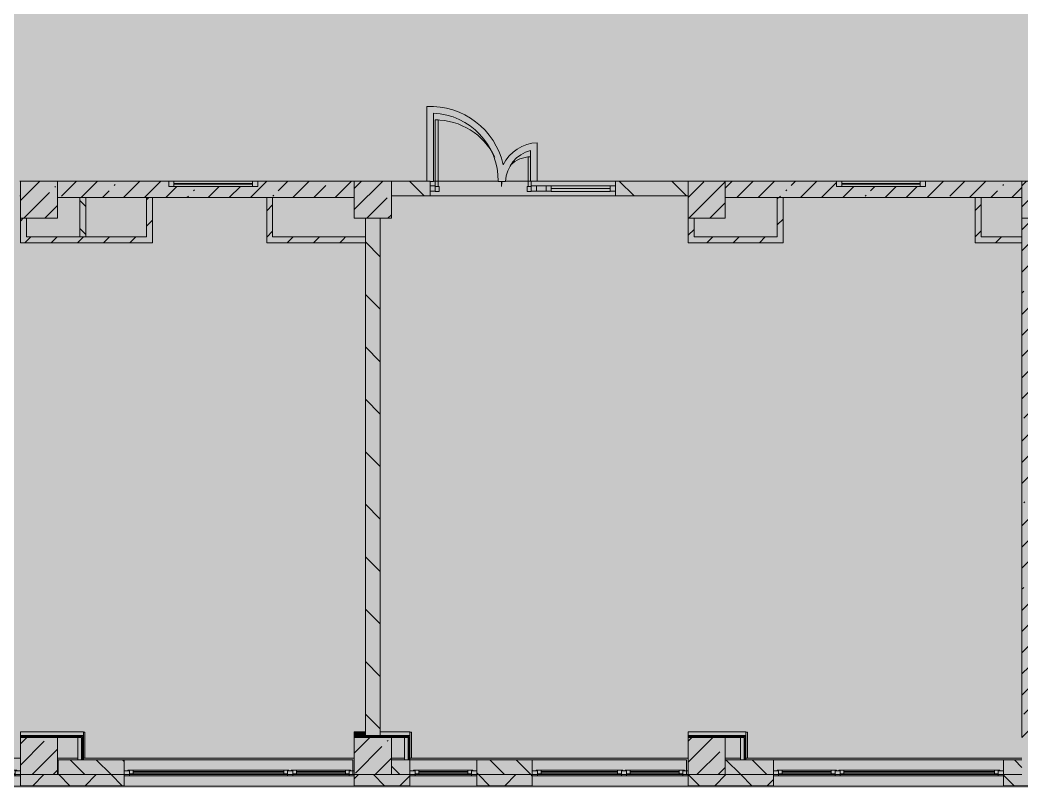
# Model space of a CAD drawing. Header units: millimetres. Extents: x 35146 to 234858, y -8553 to 29000.
# Drawn here: x 157579 to 171084, y -280 to 10072 of the extents above; entities that cross this region are included whole.
import ezdxf

# ---------------------------------------------------------------- set-up
doc = ezdxf.new("R2010")
doc.units = ezdxf.units.MM
doc.layers.add('A-DETL-GENF-3', color=7, linetype='Continuous', lineweight=9, true_color=0xc0c0c0, transparency=0.4)
for name, color, linetype, lineweight, true_color in [('A-DETL-GENF-6', 7, 'Continuous', 5, 0xb7b7b7), ('A-DOOR-2', 7, 'Continuous', 5, 0xe2e2e2), ('A-DOOR-3', 7, 'Continuous', 5, 0xb7b7b7), ('A-FLOR-2', 7, 'Continuous', 5, 0xb7b7b7), ('A-GLAZ-3', 7, 'Continuous', 5, 0x737373), ('A-GLAZ-CURT-2', 7, 'Continuous', 5, 0x737373), ('A-GLAZ-CWMG-4', 7, 'Continuous', 5, 0x737373), ('A-WALL-5', 7, 'Continuous', 9, 0x737373), ('A-WALL-6', 7, 'Continuous', 5, 0x737373), ('I-WALL-1', 7, 'Continuous', 5, 0xe7e7e7), ('I-WALL-2', 7, 'Continuous', 9, 0xe7e7e7), ('I-WALL-4', 7, 'Continuous', 5, 0x737373), ('I-WALL-5', 7, 'Continuous', 5, 0x787878), ('S-COLS-2', 7, 'Continuous', 5, 0x737373)]:
    doc.layers.add(name, color=color, linetype=linetype, lineweight=lineweight, true_color=true_color)
for name, color, linetype, lineweight in [('A-WALL-4', 7, 'Continuous', 5), ('I-WALL-3', 7, 'Continuous', 5), ('S-COLS-1', 7, 'Continuous', 5)]:
    doc.layers.add(name, color=color, linetype=linetype, lineweight=lineweight)
pattern_1 = [(45, (105674.2, 0), (-176.7767, 176.7767), [])]
pattern_2 = [(45, (105674.2, 0), (-285.1231, 285.1231), []), (45, (105959.3, 0), (-285.1231, 285.1231), [504.031, -100.806, 16.764, -84.042])]
pattern_3 = [(135, (105674.2, 0), (-353.5534, -353.5534), [])]
pattern_4 = [(135, (105674.2, 0), (-176.7767, -176.7767), [])]
pattern_5 = [(45, (105674.2, 0), (-530.33, 530.33), []), (135, (105674.2, 0), (-530.33, -530.33), [])]

# ---------------------------------------------------------------- blocks, each defined once
blk = doc.blocks.new('BSC_Колонна _Прямоугольная - 500х500-V39-2_5_2_птичка')
at = {"layer": 'S-COLS-1'}
h = blk.add_hatch(dxfattribs=at)
h.set_pattern_fill('FP_73', color=256, style=0, pattern_type=2)
h.set_pattern_definition([(45, (-52160, -7650), (-285.123, 285.123), []), (45, (-51874.88, -7650), (-285.123, 285.123), [504.031, -100.806, 16.764, -84.042])])
h.paths.add_polyline_path([(-250, -250), (250, -250), (250, 250), (-250, 250)])
at = {"layer": 'S-COLS-2'}
for p, q in [((250, 250), (-250, 250)), ((-250, 250), (-250, -250)), ((250, -250), (250, 250)), ((-250, -250), (250, -250))]:
    blk.add_line(p, q, dxfattribs=at)
blk = doc.blocks.new('BSC_Колонна _Прямоугольная - 500х500-V40-2_5_2_птичка')
at = {"layer": 'S-COLS-1'}
h = blk.add_hatch(dxfattribs=at)
h.set_pattern_fill('FP_74', color=256, style=0, pattern_type=2)
h.set_pattern_definition([(45, (-61160, -7650), (-285.1231, 285.1231), []), (45, (-60874.88, -7650), (-285.123, 285.123), [504.031, -100.806, 16.764, -84.042])])
h.paths.add_polyline_path([(-250, -250), (250, -250), (250, 250), (-250, 250)])
at = {"layer": 'S-COLS-2'}
for p, q in [((250, 250), (-250, 250)), ((-250, 250), (-250, -250)), ((250, -250), (250, 250)), ((-250, -250), (250, -250))]:
    blk.add_line(p, q, dxfattribs=at)
blk = doc.blocks.new('BSC_Колонна _Прямоугольная - 500х500-V46-2_5_2_птичка')
at = {"layer": 'S-COLS-1'}
h = blk.add_hatch(dxfattribs=at)
h.set_pattern_fill('FP_80', color=256, style=0, pattern_type=2)
h.set_pattern_definition([(45, (-52160, -150), (-285.123, 285.123), []), (45, (-51874.88, -150), (-285.123, 285.123), [504.031, -100.806, 16.764, -84.042])])
h.paths.add_polyline_path([(-250, -250), (250, -250), (250, 250), (-250, 250)])
at = {"layer": 'S-COLS-2'}
for p, q in [((250, 250), (-250, 250)), ((-250, 250), (-250, -250)), ((250, -250), (250, 250)), ((-250, -250), (250, -250))]:
    blk.add_line(p, q, dxfattribs=at)
blk = doc.blocks.new('BSC_Колонна _Прямоугольная - 500х500-V47-2_5_2_птичка')
at = {"layer": 'S-COLS-1'}
h = blk.add_hatch(dxfattribs=at)
h.set_pattern_fill('FP_81', color=256, style=0, pattern_type=2)
h.set_pattern_definition([(45, (-61160, -150), (-285.123, 285.123), []), (45, (-60874.88, -150), (-285.123, 285.123), [504.031, -100.806, 16.764, -84.042])])
h.paths.add_polyline_path([(-159, -250), (250, -250), (250, 250), (-250, 250), (-250, -250)])
at = {"layer": 'S-COLS-2'}
for p, q in [((250, 250), (-250, 250)), ((-250, 250), (-250, -250)), ((250, -250), (250, 250)), ((-250, -250), (250, -250))]:
    blk.add_line(p, q, dxfattribs=at)
blk = doc.blocks.new('BSC_Колонна _Прямоугольная - 500х500-V51-2_5_2_птичка')
at = {"layer": 'S-COLS-1'}
h = blk.add_hatch(dxfattribs=at)
h.set_pattern_fill('FP_85', color=256, style=0, pattern_type=2)
h.set_pattern_definition([(45, (-65660, -7650), (-285.1231, 285.1231), []), (45, (-65374.88, -7650), (-285.1231, 285.1231), [504.031, -100.806, 16.764, -84.042])])
h.paths.add_polyline_path([(-22, -250), (250, -250), (250, 250), (-250, 250), (-250, -250)])
at = {"layer": 'S-COLS-2'}
for p, q in [((250, 250), (-250, 250)), ((-250, 250), (-250, -250)), ((250, -250), (250, 250)), ((-250, -250), (250, -250))]:
    blk.add_line(p, q, dxfattribs=at)
blk = doc.blocks.new('BSC_Колонна _Прямоугольная - 500х500-V69-2_5_2_птичка')
at = {"layer": 'S-COLS-1'}
h = blk.add_hatch(dxfattribs=at)
h.set_pattern_fill('FP_114', color=256, style=0, pattern_type=2)
h.set_pattern_definition([(45, (-56660, -150), (-285.123, 285.123), []), (45, (-56374.88, -150), (-285.123, 285.123), [504.031, -100.806, 16.764, -84.042])])
h.paths.add_polyline_path([(-250, -250), (250, -250), (250, 250), (-250, 250), (-250, 80)])
at = {"layer": 'S-COLS-2'}
for p, q in [((250, 250), (-250, 250)), ((-250, 250), (-250, -250)), ((250, -250), (250, 250)), ((-250, -250), (250, -250))]:
    blk.add_line(p, q, dxfattribs=at)
blk = doc.blocks.new('BSC_Колонна _Прямоугольная - 500х500-V70-2_5_2_птичка')
at = {"layer": 'S-COLS-1'}
h = blk.add_hatch(dxfattribs=at)
h.set_pattern_fill('FP_115', color=256, style=0, pattern_type=2)
h.set_pattern_definition([(45, (-56660, -7650), (-285.123, 285.123), []), (45, (-56374.88, -7650), (-285.123, 285.123), [504.031, -100.806, 16.764, -84.042])])
h.paths.add_polyline_path([(-250, -250), (250, -250), (250, 250), (-250, 250), (-250, 100)])
at = {"layer": 'S-COLS-2'}
for p, q in [((250, 250), (-250, 250)), ((-250, 250), (-250, -250)), ((250, -250), (250, 250)), ((-250, -250), (250, -250))]:
    blk.add_line(p, q, dxfattribs=at)
blk = doc.blocks.new('120_Окно_СКБ_2Ст - 120_Окно_СКБ_2Ст 3100х2500 _мал_створка слева_-22446080-2_5_2_птичка')
at = {"layer": 'A-GLAZ-3'}
for p, q in [((-1550, -127), (-1550, -57)), ((-1550, -57), (-1480, -57)), ((1550, -57), (-1550, -57)), ((-1480, -127), (-1550, -127)), ((-1550, -127), (-1500, -127)), ((-1480, -127), (-1500, -127)), ((-1500, -127), (-1500, -137)), ((-1480, -57), (-1480, -127)), ((650, -87), (-1480, -87)), ((-1480, -87), (-1480, -127)), ((-1430, -137), (-1430, -87)), ((-1430, -107), (600, -107)), ((600, -117), (-1430, -117)), ((600, -137), (600, -87)), ((650, -127), (650, -57)), ((650, -57), (720, -57)), ((650, -127), (650, -87)), ((720, -127), (650, -127)), ((670, -127), (650, -127)), ((670, -127), (700, -127)), ((670, -137), (670, -127)), ((720, -127), (700, -127)), ((700, -127), (700, -137)), ((720, -57), (720, -127)), ((1480, -87), (720, -87)), ((720, -87), (720, -127)), ((770, -137), (770, -87)), ((770, -107), (1430, -107)), ((1430, -117), (770, -117)), ((1430, -137), (1430, -87)), ((1480, -127), (1480, -57)), ((1480, -57), (1550, -57)), ((1480, -127), (1480, -87)), ((1550, -127), (1480, -127)), ((1500, -127), (1480, -127)), ((1500, -127), (1550, -127)), ((1500, -137), (1500, -127)), ((1550, -57), (1550, -127)), ((-1500, -137), (670, -137)), ((670, -137), (-1500, -137)), ((700, -137), (1500, -137)), ((1500, -137), (700, -137))]:
    blk.add_line(p, q, dxfattribs=at)
blk = doc.blocks.new('120_Окно_СКБ_1Ст - 120_Окно_СКБ_1Ст 900х2500_h_-20664874-2_5_2_птичка')
at = {"layer": 'A-GLAZ-3'}
for p, q in [((-450, -127), (-450, -57)), ((-450, -57), (-380, -57)), ((450, -57), (-450, -57)), ((-380, -127), (-450, -127)), ((-450, -127), (-400, -127)), ((-380, -127), (-400, -127)), ((-400, -127), (-400, -137)), ((-380, -57), (-380, -127)), ((380, -87), (-380, -87)), ((-380, -87), (-380, -127)), ((-330, -137), (-330, -87)), ((-330, -107), (330, -107)), ((330, -117), (-330, -117)), ((330, -137), (330, -87)), ((380, -127), (380, -57)), ((380, -57), (450, -57)), ((380, -127), (380, -87)), ((450, -127), (380, -127)), ((400, -127), (380, -127)), ((400, -127), (450, -127)), ((400, -137), (400, -127)), ((450, -57), (450, -127)), ((-400, -137), (400, -137)), ((400, -137), (-400, -137))]:
    blk.add_line(p, q, dxfattribs=at)
blk = doc.blocks.new('120_Окно_СКБ_2Ст - 120_Окно_СКБ_2Ст 2100х2500 _мал створка СЛЕВА_-22446485-2_5_2_птичка')
at = {"layer": 'A-GLAZ-3'}
for p, q in [((-1050, -127), (-1050, -57)), ((-1050, -57), (-980, -57)), ((1050, -57), (-1050, -57)), ((-980, -127), (-1050, -127)), ((-1050, -127), (-1000, -127)), ((-980, -127), (-1000, -127)), ((-1000, -127), (-1000, -137)), ((-980, -57), (-980, -127)), ((-220, -87), (-980, -87)), ((-980, -87), (-980, -127)), ((-930, -137), (-930, -87)), ((-930, -107), (-270, -107)), ((-270, -117), (-930, -117)), ((-270, -137), (-270, -87)), ((-220, -127), (-220, -57)), ((-220, -57), (-150, -57)), ((-220, -127), (-220, -87)), ((-150, -127), (-220, -127)), ((-200, -127), (-220, -127)), ((-200, -127), (-170, -127)), ((-200, -137), (-200, -127)), ((-150, -127), (-170, -127)), ((-170, -127), (-170, -137)), ((-150, -57), (-150, -127)), ((980, -87), (-150, -87)), ((-150, -87), (-150, -127)), ((-100, -137), (-100, -87)), ((-100, -107), (930, -107)), ((930, -117), (-100, -117)), ((930, -137), (930, -87)), ((980, -127), (980, -57)), ((980, -57), (1050, -57)), ((980, -127), (980, -87)), ((1050, -127), (980, -127)), ((1000, -127), (980, -127)), ((1000, -127), (1050, -127)), ((1000, -137), (1000, -127)), ((1050, -57), (1050, -127)), ((-1000, -137), (-200, -137)), ((-200, -137), (-1000, -137)), ((-170, -137), (1000, -137)), ((1000, -137), (-170, -137))]:
    blk.add_line(p, q, dxfattribs=at)
blk = doc.blocks.new('120_Окно_СКБ_2Ст - 120_Окно_СКБ_2Ст 3100х2500 _мал_ створка слева-2_-V78-2_5_2_птичка')
at = {"layer": 'A-GLAZ-3'}
for p, q in [((-1550, -127), (-1550, -57)), ((-1550, -57), (-1480, -57)), ((1550, -57), (-1550, -57)), ((-1480, -127), (-1550, -127)), ((-1550, -127), (-1500, -127)), ((-1480, -127), (-1500, -127)), ((-1500, -127), (-1500, -137)), ((-1480, -57), (-1480, -127)), ((-720, -87), (-1480, -87)), ((-1480, -87), (-1480, -127)), ((-1430, -137), (-1430, -87)), ((-1430, -107), (-770, -107)), ((-770, -117), (-1430, -117)), ((-770, -137), (-770, -87)), ((-720, -127), (-720, -57)), ((-720, -57), (-650, -57)), ((-720, -127), (-720, -87)), ((-650, -127), (-720, -127)), ((-700, -127), (-720, -127)), ((-700, -127), (-670, -127)), ((-700, -137), (-700, -127)), ((-650, -127), (-670, -127)), ((-670, -127), (-670, -137)), ((-650, -57), (-650, -127)), ((1480, -87), (-650, -87)), ((-650, -87), (-650, -127)), ((-600, -137), (-600, -87)), ((-600, -107), (1430, -107)), ((1430, -117), (-600, -117)), ((1430, -137), (1430, -87)), ((1480, -127), (1480, -57)), ((1480, -57), (1550, -57)), ((1480, -127), (1480, -87)), ((1550, -127), (1480, -127)), ((1500, -127), (1480, -127)), ((1500, -127), (1550, -127)), ((1500, -137), (1500, -127)), ((1550, -57), (1550, -127)), ((-1500, -137), (-700, -137)), ((-700, -137), (-1500, -137)), ((-670, -137), (1500, -137)), ((1500, -137), (-670, -137))]:
    blk.add_line(p, q, dxfattribs=at)
blk = doc.blocks.new('120_Окно_СКБ_2Ст - 120_Окно_СКБ_2Ст 3100х2500 _мал_ створка слева-2_-V79-2_5_2_птичка')
at = {"layer": 'A-GLAZ-3'}
for p, q in [((-1550, -127), (-1550, -57)), ((-1550, -57), (-1480, -57)), ((1550, -57), (-1550, -57)), ((-1480, -127), (-1550, -127)), ((-1550, -127), (-1503, -127)), ((-1480, -127), (-1500, -127)), ((-1500, -127), (-1500, -137)), ((-1480, -57), (-1480, -127)), ((-720, -87), (-1480, -87)), ((-1480, -87), (-1480, -127)), ((-1430, -137), (-1430, -87)), ((-1430, -107), (-770, -107)), ((-770, -117), (-1430, -117)), ((-770, -137), (-770, -87)), ((-720, -127), (-720, -57)), ((-720, -57), (-650, -57)), ((-720, -127), (-720, -87)), ((-650, -127), (-720, -127)), ((-700, -127), (-720, -127)), ((-700, -127), (-670, -127)), ((-700, -137), (-700, -127)), ((-650, -127), (-670, -127)), ((-670, -127), (-670, -137)), ((-650, -57), (-650, -127)), ((1480, -87), (-650, -87)), ((-650, -87), (-650, -127)), ((-600, -137), (-600, -87)), ((-600, -107), (1430, -107)), ((1430, -117), (-600, -117)), ((1430, -137), (1430, -87)), ((1480, -127), (1480, -57)), ((1480, -57), (1550, -57)), ((1480, -127), (1480, -87)), ((1550, -127), (1480, -127)), ((1500, -127), (1480, -127)), ((1500, -127), (1550, -127)), ((1500, -137), (1500, -127)), ((1550, -57), (1550, -127)), ((-1500, -137), (-700, -137)), ((-700, -137), (-1500, -137)), ((-670, -137), (1500, -137)), ((1500, -137), (-670, -137))]:
    blk.add_line(p, q, dxfattribs=at)
blk = doc.blocks.new('120_Окно_СКБ_1Ст - 120_Окно_СКБ_1Ст 400х1200 EI30-24228621-2_5_2_птичка')
at = {"layer": 'A-GLAZ-3'}
for p, q in [((-600, 40), (-600, 110)), ((-600, 110), (-530, 110)), ((600, 110), (-600, 110)), ((-530, 40), (-600, 40)), ((-600, 40), (600, 40)), ((-530, 110), (-530, 40)), ((530, 80), (-530, 80)), ((530, 70), (-530, 70)), ((530, 40), (530, 110)), ((530, 110), (600, 110)), ((600, 40), (530, 40)), ((600, 110), (600, 40))]:
    blk.add_line(p, q, dxfattribs=at)
blk = doc.blocks.new('Прямоугольный импост - 50 x 70 мм-V190-2_5_2_птичка')
at = {"layer": 'A-GLAZ-CWMG-4'}
for p, q in [((-70, 35), (0, 35)), ((-70, -35), (-70, 35)), ((0, 35), (0, -35)), ((0, -35), (-70, -35))]:
    blk.add_line(p, q, dxfattribs=at)
blk = doc.blocks.new('Дверь_Витражная_остекление_ - ДВН_ДАО_Главный вход_1200 в свету-V200-2_5_2_птичка')
at = {"layer": 'A-DOOR-2'}
for points in [[(-607, 30), (-607, 925), (-647, 925), (-647, 30)], [(647, 30), (647, 100), (639, 100), (639, 430), (607, 430), (607, 30), (639, 30)]]:
    blk.add_hatch(color=256, dxfattribs=at).paths.add_polyline_path(points)
at = {"layer": 'A-DETL-GENF-6'}
for p, q in [((-607, 925), (-647, 925)), ((-647, 925), (-647, 35)), ((-607, 30), (-607, 925)), ((639, 430), (607, 430)), ((607, 430), (607, 30)), ((-647, 30), (-607, 30)), ((-592, 30), (-647, 30)), ((-592, -40), (-592, 30)), ((592, -40), (592, 30)), ((592, 30), (647, 30)), ((607, 30), (647, 30)), ((647, 35), (647, 100)), ((-647, -40), (-592, -40)), ((647, -40), (592, -40))]:
    blk.add_line(p, q, dxfattribs=at)
at = {"layer": 'A-DOOR-3'}
for p, q in [((-647, 925), (-647, 35)), ((647, 100), (647, 35))]:
    blk.add_line(p, q, dxfattribs=at)
for centre, radius, start, end in [((-647, 30), 895, 26.2405, 90), ((647, 30), 400, 91.3229, 133.9937), ((-647, 30), 895, 360, 4.3606), ((647, 30), 400, 170.1518, 180)]:
    blk.add_arc(centre, radius, start, end, dxfattribs=at)
blk = doc.blocks.new('Системная панель - Стемалит - 40мм-V192-2_5_2_птичка')
at = {"layer": 'A-GLAZ-CURT-2'}
for p, q in [((65, 35), (-65, 35)), ((-65, 35), (-65, -35)), ((65, -35), (65, 35)), ((-65, -35), (65, -35))]:
    blk.add_line(p, q, dxfattribs=at)
blk = doc.blocks.new('Прямоугольный импост - 50 x 70 мм-V193-2_5_2_птичка')
at = {"layer": 'A-GLAZ-CWMG-4'}
for p, q in [((-35, 35), (35, 35)), ((-35, -35), (-35, 35)), ((35, 35), (35, -35)), ((35, -35), (-35, -35))]:
    blk.add_line(p, q, dxfattribs=at)
blk = doc.blocks.new('Прямоугольный импост - 50 x 70 мм-V194-2_5_2_птичка')
at = {"layer": 'A-GLAZ-CWMG-4'}
for p, q in [((0, 35), (-70, 35)), ((-70, 35), (-70, -35)), ((0, -35), (0, 35)), ((-70, -35), (0, -35))]:
    blk.add_line(p, q, dxfattribs=at)
blk = doc.blocks.new('Системная панель - Стекло - 40мм-V201-2_5_2_птичка')
at = {"layer": 'A-GLAZ-CURT-2'}
for p, q in [((397.5, 0), (-397.5, 0)), ((-397.5, 0), (-397.5, -40)), ((397.5, -40), (397.5, 0)), ((-397.5, -40), (397.5, -40))]:
    blk.add_line(p, q, dxfattribs=at)
blk = doc.blocks.new('Прямоугольный импост - 50 x 70 мм-V196-2_5_2_птичка')
at = {"layer": 'A-GLAZ-CWMG-4'}
for p, q in [((-35, 35), (35, 35)), ((-35, -35), (-35, 35)), ((35, 35), (35, -35)), ((35, -35), (-35, -35))]:
    blk.add_line(p, q, dxfattribs=at)
blk = doc.blocks.new('Прямоугольный импост - 50 x 70 мм-V197-2_5_2_птичка')
at = {"layer": 'A-GLAZ-CWMG-4'}
blk.add_line((41991, 7835), (41196, 7835), dxfattribs=at)

msp = doc.modelspace()

# ---------------------------------------------------------------- hatches: boundary and pattern name
at = {"layer": 'A-DETL-GENF-3'}
msp.add_hatch(color=256, dxfattribs=at).paths.add_polyline_path([(181515.1, -280), (181534.2, -280), (181534.2, 3300), (190534.2, 3300), (190534.2, 27350), (147584.2, 27350), (147584.2, 23778), (144434.2, 23778), (144434.2, -280), (180587.6, -280)])
at = {"layer": 'A-WALL-4'}
h = msp.add_hatch(dxfattribs=at)
h.set_pattern_fill('FP_98', color=256, style=0, pattern_type=2)
h.set_pattern_definition(pattern_4)
h.paths.add_polyline_path([(158094.2, -100), (158984.2, -100), (158984.2, 100), (158094.2, 100)])
h = msp.add_hatch(dxfattribs=at)
h.set_pattern_fill('FP_98', color=256, style=0, pattern_type=2)
h.set_pattern_definition(pattern_4)
h.paths.add_polyline_path([(162584.2, -100), (162834.2, -100), (162834.2, 100), (162584.2, 100)])
h.paths.add_polyline_path([(163892.3, -100), (164484.2, -100), (164484.2, 100), (163734.2, 100), (163734.2, -100)])
h = msp.add_hatch(dxfattribs=at)
h.set_pattern_fill('FP_98', color=256, style=0, pattern_type=2)
h.set_pattern_definition(pattern_4)
h.paths.add_polyline_path([(167602.3, -100), (167734.2, -100), (167734.2, 100), (167084.2, 100), (167084.2, -100)])
h.paths.add_polyline_path([(171084.2, -100), (171084.2, 100), (170834.2, 100), (170834.2, -100)])
h = msp.add_hatch(dxfattribs=at)
h.set_pattern_fill('FP_88', color=256, style=0, pattern_type=2)
h.set_pattern_definition([(45, (105674.2, 0), (-353.5534, 353.5534), []), (135, (105674.2, 0), (-353.5534, -353.5534), [])])
h.paths.add_polyline_path([(181374.2, -250), (181374.2, -100), (177234.2, -100), (177234.2, -250), (180587.6, -250)])
h.paths.add_polyline_path([(175022.5, -250), (176334.2, -250), (176334.2, -100), (172734.2, -100), (172734.2, -250), (173167.5, -250)])
h.paths.add_polyline_path([(164484.2, -250), (164484.2, -100), (163734.2, -100), (163734.2, -250), (163892.3, -250)])
h.paths.add_polyline_path([(167602.3, -250), (167734.2, -250), (167734.2, -100), (166584.2, -100), (166584.2, -250), (166674.8, -250)])
h.paths.add_polyline_path([(162584.2, -250), (162834.2, -250), (162834.2, -100), (162084.2, -100), (162084.2, -250), (162501, -250)])
h.paths.add_polyline_path([(170834.2, -250), (171834.2, -250), (171834.2, -100), (170834.2, -100)])
h.paths.add_polyline_path([(158984.2, -250), (158984.2, -100), (157584.2, -100), (157584.2, -250), (158327.1, -250)])
h.paths.add_polyline_path([(154484.2, -250), (154484.2, -100), (153084.2, -100), (153084.2, -250), (153689.5, -250)])
h.paths.add_polyline_path([(150907, -250), (150984.2, -250), (150984.2, -100), (150610.5, -100), (150610.5, -250)])
h.paths.add_polyline_path([(148334.2, -250), (149710.5, -250), (149710.5, -100), (148334.2, -100)])
h.paths.add_polyline_path([(144745.1, -250), (145234.2, -250), (145234.2, -100), (144434.2, -100), (144438.1, -250), (144714.2, -250)])
at = {"layer": 'I-WALL-1'}
for points in [[(162234.2, 425), (162234.2, 475), (162084.2, 475), (162084.2, 425)], [(158409.2, 100), (158409.2, 400), (158359.2, 400), (158359.2, 100)]]:
    msp.add_hatch(color=256, dxfattribs=at).paths.add_polyline_path(points)
at = {"layer": 'I-WALL-2'}
for points in [[(158434.2, 425), (158434.2, 475), (157584.2, 475), (157584.2, 425), (158327.1, 425)], [(162834.2, 425), (162834.2, 475), (162434.2, 475), (162434.2, 425), (162821.7, 425)], [(167364.2, 425), (167364.2, 475), (166584.2, 475), (166584.2, 425), (166674.8, 425)], [(162809.2, 100), (162809.2, 400), (162759.2, 400), (162759.2, 100)], [(167339.2, 100), (167339.2, 400), (167289.2, 400), (167289.2, 100)]]:
    msp.add_hatch(color=256, dxfattribs=at).paths.add_polyline_path(points)
at = {"layer": 'I-WALL-3'}
h = msp.add_hatch(dxfattribs=at)
h.set_pattern_fill('FP_96', color=256, style=0, pattern_type=2)
h.set_pattern_definition(pattern_2)
h.paths.add_polyline_path([(159364.2, 7680), (162084.2, 7680), (162084.2, 7900), (160784.2, 7900), (160784.2, 7830), (159584.2, 7830), (159584.2, 7900), (158084.2, 7900), (158084.2, 7680), (159284.2, 7680)])
h = msp.add_hatch(dxfattribs=at)
h.set_pattern_fill('FP_99', color=256, style=0, pattern_type=2)
h.set_pattern_definition(pattern_3)
h.paths.add_polyline_path([(166584.2, 7700), (166584.2, 7900), (165605.2, 7900), (165605.2, 7700), (165747.3, 7700)])
h.paths.add_polyline_path([(162584.2, 7700), (163105.2, 7700), (163105.2, 7900), (162584.2, 7900), (162584.2, 7750.3)])
h = msp.add_hatch(dxfattribs=at)
h.set_pattern_fill('FP_96', color=256, style=0, pattern_type=2)
h.set_pattern_definition(pattern_2)
h.paths.add_polyline_path([(170534.2, 7680), (171084.2, 7680), (171084.2, 7900), (169784.2, 7900), (169784.2, 7830), (168584.2, 7830), (168584.2, 7900), (167084.2, 7900), (167084.2, 7680), (170454.2, 7680)])
h = msp.add_hatch(dxfattribs=at)
h.set_pattern_fill('FP_100', color=256, style=0, pattern_type=2)
h.set_pattern_definition(pattern_1)
h.paths.add_polyline_path([(159364.2, 7070), (159364.2, 7680), (159284.2, 7680), (159284.2, 7070)])
h = msp.add_hatch(dxfattribs=at)
h.set_pattern_fill('FP_100', color=256, style=0, pattern_type=2)
h.set_pattern_definition(pattern_1)
h.paths.add_polyline_path([(160984.2, 7070), (160984.2, 7680), (160904.2, 7680), (160904.2, 7070)])
h = msp.add_hatch(dxfattribs=at)
h.set_pattern_fill('FP_100', color=256, style=0, pattern_type=2)
h.set_pattern_definition(pattern_1)
h.paths.add_polyline_path([(167864.2, 7150), (167864.2, 7680), (167784.2, 7680), (167784.2, 7150)])
h = msp.add_hatch(dxfattribs=at)
h.set_pattern_fill('FP_100', color=256, style=0, pattern_type=2)
h.set_pattern_definition(pattern_1)
h.paths.add_polyline_path([(170534.2, 7070), (170534.2, 7680), (170454.2, 7680), (170454.2, 7070)])
h = msp.add_hatch(dxfattribs=at)
h.set_pattern_fill('FP_100', color=256, style=0, pattern_type=2)
h.set_pattern_definition(pattern_1)
h.paths.add_polyline_path([(157664.2, 7150), (157664.2, 7400), (157584.2, 7400), (157584.2, 7150)])
h = msp.add_hatch(dxfattribs=at)
h.set_pattern_fill('FP_99', color=256, style=0, pattern_type=2)
h.set_pattern_definition(pattern_3)
h.paths.add_polyline_path([(162434.2, 425), (162434.2, 7400), (162234.2, 7400), (162234.2, 425)])
h = msp.add_hatch(dxfattribs=at)
h.set_pattern_fill('FP_100', color=256, style=0, pattern_type=2)
h.set_pattern_definition(pattern_1)
h.paths.add_polyline_path([(166664.2, 7150), (166664.2, 7400), (166584.2, 7400), (166584.2, 7150)])
h = msp.add_hatch(dxfattribs=at)
h.set_pattern_fill('FP_96', color=256, style=0, pattern_type=2)
h.set_pattern_definition(pattern_2)
h.paths.add_polyline_path([(171084.2, 400), (171304.2, 400), (171304.2, 7400), (171084.2, 7400), (171084.2, 808.9)])
h = msp.add_hatch(dxfattribs=at)
h.set_pattern_fill('FP_100', color=256, style=0, pattern_type=2)
h.set_pattern_definition(pattern_1)
h.paths.add_polyline_path([(159284.2, 7070), (159284.2, 7150), (157584.2, 7150), (157584.2, 7070), (158327.1, 7070)])
h = msp.add_hatch(dxfattribs=at)
h.set_pattern_fill('FP_100', color=256, style=0, pattern_type=2)
h.set_pattern_definition(pattern_1)
h.paths.add_polyline_path([(161932.7, 7070), (161932.7, 7150), (160984.2, 7150), (160984.2, 7070)])
h = msp.add_hatch(dxfattribs=at)
h.set_pattern_fill('FP_100', color=256, style=0, pattern_type=2)
h.set_pattern_definition(pattern_1)
h.paths.add_polyline_path([(162234.2, 7070), (162234.2, 7150), (161932.7, 7150), (161932.7, 7070), (162037.2, 7070)])
h = msp.add_hatch(dxfattribs=at)
h.set_pattern_fill('FP_100', color=256, style=0, pattern_type=2)
h.set_pattern_definition(pattern_1)
h.paths.add_polyline_path([(166584.2, 7070), (167864.2, 7070), (167864.2, 7150), (166584.2, 7150)])
h = msp.add_hatch(dxfattribs=at)
h.set_pattern_fill('FP_100', color=256, style=0, pattern_type=2)
h.set_pattern_definition(pattern_1)
h.paths.add_polyline_path([(171084.2, 7070), (171084.2, 7150), (170534.2, 7150), (170534.2, 7070)])
h = msp.add_hatch(dxfattribs=at)
h.set_pattern_fill('FP_200', color=256, style=0, pattern_type=2)
h.set_pattern_definition(pattern_5)
h.paths.add_polyline_path([(158421.7, 412.5), (158434.2, 412.5), (158434.2, 425), (157584.2, 425), (157584.2, 412.5), (158327.1, 412.5)])
h = msp.add_hatch(dxfattribs=at)
h.set_pattern_fill('FP_200', color=256, style=0, pattern_type=2)
h.set_pattern_definition(pattern_5)
h.paths.add_polyline_path([(158421.7, 400), (158421.7, 412.5), (157584.2, 412.5), (157584.2, 400), (158409.2, 400)])
h = msp.add_hatch(dxfattribs=at)
h.set_pattern_fill('FP_200', color=256, style=0, pattern_type=2)
h.set_pattern_definition(pattern_5)
h.paths.add_polyline_path([(158434.2, 100), (158434.2, 412.5), (158421.7, 412.5), (158421.7, 100)])
h = msp.add_hatch(dxfattribs=at)
h.set_pattern_fill('FP_200', color=256, style=0, pattern_type=2)
h.set_pattern_definition(pattern_5)
h.paths.add_polyline_path([(162434.2, 412.5), (162434.2, 425), (162084.2, 425), (162084.2, 412.5), (162234.2, 412.5)])
h = msp.add_hatch(dxfattribs=at)
h.set_pattern_fill('FP_200', color=256, style=0, pattern_type=2)
h.set_pattern_definition(pattern_5)
h.paths.add_polyline_path([(162434.2, 400), (162434.2, 412.5), (162084.2, 412.5), (162084.2, 400), (162234.2, 400)])
h = msp.add_hatch(dxfattribs=at)
h.set_pattern_fill('FP_200', color=256, style=0, pattern_type=2)
h.set_pattern_definition(pattern_5)
h.paths.add_polyline_path([(162821.7, 412.5), (162821.7, 425), (162234.2, 425), (162234.2, 412.5), (162809.2, 412.5)])
h = msp.add_hatch(dxfattribs=at)
h.set_pattern_fill('FP_200', color=256, style=0, pattern_type=2)
h.set_pattern_definition(pattern_5)
h.paths.add_polyline_path([(162501, 400), (162809.2, 400), (162809.2, 412.5), (162234.2, 412.5), (162234.2, 400), (162434.2, 400)])
h = msp.add_hatch(dxfattribs=at)
h.set_pattern_fill('FP_200', color=256, style=0, pattern_type=2)
h.set_pattern_definition(pattern_5)
h.paths.add_polyline_path([(162809.2, 100), (162821.7, 100), (162821.7, 412.5), (162809.2, 412.5), (162809.2, 230.5)])
h = msp.add_hatch(dxfattribs=at)
h.set_pattern_fill('FP_200', color=256, style=0, pattern_type=2)
h.set_pattern_definition(pattern_5)
h.paths.add_polyline_path([(162821.7, 100), (162834.2, 100), (162834.2, 425), (162821.7, 425), (162821.7, 230.5)])
h = msp.add_hatch(dxfattribs=at)
h.set_pattern_fill('FP_200', color=256, style=0, pattern_type=2)
h.set_pattern_definition(pattern_5)
h.paths.add_polyline_path([(167351.7, 412.5), (167364.2, 412.5), (167364.2, 425), (166584.2, 425), (166584.2, 412.5), (166674.8, 412.5)])
h = msp.add_hatch(dxfattribs=at)
h.set_pattern_fill('FP_200', color=256, style=0, pattern_type=2)
h.set_pattern_definition(pattern_5)
h.paths.add_polyline_path([(167351.7, 400), (167351.7, 412.5), (166584.2, 412.5), (166584.2, 400), (167339.2, 400)])
h = msp.add_hatch(dxfattribs=at)
h.set_pattern_fill('FP_200', color=256, style=0, pattern_type=2)
h.set_pattern_definition(pattern_5)
h.paths.add_polyline_path([(167351.7, 100), (167364.2, 100), (167364.2, 412.5), (167351.7, 412.5), (167351.7, 230.5)])
h = msp.add_hatch(dxfattribs=at)
h.set_pattern_fill('FP_200', color=256, style=0, pattern_type=2)
h.set_pattern_definition(pattern_5)
h.paths.add_polyline_path([(158421.7, 100), (158421.7, 400), (158409.2, 400), (158409.2, 100)])
h = msp.add_hatch(dxfattribs=at)
h.set_pattern_fill('FP_200', color=256, style=0, pattern_type=2)
h.set_pattern_definition(pattern_5)
h.paths.add_polyline_path([(167351.7, 100), (167351.7, 400), (167339.2, 400), (167339.2, 100)])
at = {"layer": 'I-WALL-5'}
h = msp.add_hatch(dxfattribs=at)
h.set_pattern_fill('FP_109', color=256, style=0, pattern_type=2)
h.set_pattern_definition([(135, (105674.2, 0), (-377.171, -377.171), [533.4, -88.9, 17.78, -88.9]), (135, (105674.2, 376.94), (-377.171, -377.171), []), (50, (105674.2, 0), (637.6445, -55.7866), [66.675, -733.425]), (355, (105674.2, 0), (-123.3494, 668.699), [53.34, -586.74]), (100.451, (105727.3, -4.65), (514.299, 612.908), [56.665, -623.315]), (46.184, (105674.2, 177.8), (948.776, -147.15), [100.012, -1100.137]), (96.636, (105753.3, 165.5), (830.909, 865.997), [84.998, -934.973]), (351.184, (105674.2, 177.8), (830.918, 865.988), [80.01, -880.11]), (21, (105763.1, 133.35), (530.6506, -357.9283), [66.675, -733.425]), (326, (105763.1, 133.35), (216.308, 644.6585), [53.34, -586.74]), (71.451, (105807.3, 103.5), (746.9596, 286.724), [56.665, -623.315]), (37.5, (105674.2, 0), (10.8105, 295.9426), [16.764, -562.864, 16.764, -578.866, -588.962]), (37.5, (105674.2, 0), (10.8105, 295.9426), [-1175.258, 16.764, -572.198]), (7.5, (105674.2, 0), (233.8692, 350.6318), [16.764, -322.834, 16.764, -549.529, -224.472]), (7.5, (105674.2, 0), (233.8692, 350.6318), [-905.891, 16.764, -207.708]), (327.5, (105475.94, 0), (474.5678, -20.0513), [16.764, -205.486, 16.764, -676.656, -920.115]), (327.5, (105475.94, 0), (474.5678, -20.0513), [-915.67, 16.764, -903.351]), (317.5, (105387.04, 0), (518.4522, 88.9934), [16.764, -272.161, 16.764, -443.738, -653.415]), (317.5, (105387.04, 0), (518.4522, 88.9934), [-749.427, 16.764, -636.651])])
h.paths.add_polyline_path([(158464.2, 7150), (158464.2, 7680), (158384.2, 7680), (158384.2, 7150)])

# ---------------------------------------------------------------- linework, layer by layer
at = {"layer": 'A-FLOR-2'}
for p, q in [((163062.3, 8904.6), (163062.3, 7900)), ((163152.3, 7897), (163152.3, 8815.2)), ((164551.2, 7900), (164551.2, 8418.4)), ((164461.2, 8314.2), (164461.2, 7900)), ((157574.2, 7900), (157584.2, 7900)), ((163105.2, 7897), (163152.3, 7897)), ((163152.3, 7900), (164024.6, 7900)), ((164024.8, 7897), (164122.7, 7897)), ((164123.1, 7900), (165605.2, 7900)), ((165605.2, 7900), (164551.2, 7900)), ((157584.2, 7700), (157574.2, 7700)), ((158434.2, 470), (158454.2, 470)), ((158454.2, 470), (158454.2, 120)), ((162834.2, 470), (162854.2, 470)), ((162854.2, 470), (162854.2, 120)), ((167364.2, 470), (167384.2, 470)), ((167384.2, 470), (167384.2, 120))]:
    msp.add_line(p, q, dxfattribs=at)
for centre, radius, start, end in [((163114.8, 7906), 1000, 12.44956, 93.01125), ((163114.8, 7906), 910, 359.43333, 87.64026), ((164576.2, 7875), 544, 92.63401, 153.04618), ((164576.2, 7875), 454, 104.67311, 177.22246)]:
    msp.add_arc(centre, radius, start, end, dxfattribs=at)
at = {"layer": 'A-WALL-5'}
for p, q in [((159364.2, 7680), (159284.2, 7680)), ((160984.2, 7680), (160904.2, 7680)), ((167864.2, 7680), (167784.2, 7680)), ((170534.2, 7680), (170454.2, 7680)), ((158384.2, 7150), (158464.2, 7150)), ((162234.2, 7070), (162234.2, 7150)), ((171084.2, 7070), (171084.2, 7150)), ((158434.2, 425), (157584.2, 425)), ((158421.7, 412.5), (157584.2, 412.5)), ((158421.7, 100), (158421.7, 412.5)), ((162834.2, 425), (162084.2, 425)), ((162821.7, 412.5), (162084.2, 412.5)), ((162234.2, 425), (162234.2, 475)), ((162434.2, 475), (162434.2, 425)), ((162821.7, 412.5), (162821.7, 100)), ((167364.2, 425), (166584.2, 425)), ((167351.7, 412.5), (166584.2, 412.5)), ((167351.7, 412.5), (167351.7, 100)), ((158409.2, 400), (158359.2, 400)), ((158409.2, 100), (158409.2, 400)), ((162759.2, 400), (162809.2, 400)), ((162809.2, 400), (162809.2, 100)), ((167339.2, 400), (167289.2, 400)), ((167339.2, 400), (167339.2, 100)), ((158094.2, -100), (158984.2, -100)), ((162584.2, -100), (162834.2, -100)), ((163734.2, -100), (164484.2, -100)), ((167084.2, -100), (167734.2, -100)), ((170834.2, -100), (171084.2, -100)), ((157584.2, -250), (158984.2, -250)), ((157584.2, -253), (158984.2, -253)), ((162084.2, -250), (162834.2, -250)), ((162084.2, -253), (162834.2, -253)), ((163734.2, -250), (164484.2, -250)), ((163734.2, -253), (164484.2, -253)), ((166584.2, -250), (167734.2, -250)), ((166584.2, -253), (167734.2, -253)), ((170834.2, -250), (171834.2, -250)), ((170834.2, -253), (171834.2, -253))]:
    msp.add_line(p, q, dxfattribs=at)
at = {"layer": 'A-WALL-6'}
for p, q in [((158094.2, 100), (158094.2, -100)), ((158094.2, 100), (162064.2, 100)), ((158984.2, -258), (158984.2, 100)), ((162064.2, -100), (162064.2, 100)), ((162584.2, 100), (166564.2, 100)), ((162834.2, -258), (162834.2, 100)), ((163734.2, 100), (163734.2, -258)), ((164484.2, -258), (164484.2, 100)), ((166564.2, -100), (166564.2, 100)), ((167084.2, 100), (171084.2, 100)), ((167734.2, -258), (167734.2, 100)), ((170834.2, 100), (170834.2, -258)), ((157584.2, -100), (157584.2, -258)), ((158084.2, -100), (158094.2, -100)), ((162084.2, -100), (162084.2, -258)), ((166584.2, -100), (166584.2, -258)), ((167734.2, -100), (171084.2, -100)), ((163734.2, -258), (144437.1, -258)), ((171834.2, -258), (163734.2, -258))]:
    msp.add_line(p, q, dxfattribs=at)
at = {"layer": 'I-WALL-4'}
for p, q in [((159584.2, 7900), (158084.2, 7900)), ((162084.2, 7900), (160784.2, 7900)), ((163105.2, 7900), (162584.2, 7900)), ((163105.2, 7700), (163105.2, 7900)), ((163152.3, 7900), (164024.6, 7900)), ((164123.1, 7900), (164461.2, 7900)), ((165605.2, 7900), (165605.2, 7700)), ((165605.2, 7900), (166584.2, 7900)), ((168584.2, 7900), (167084.2, 7900)), ((171084.2, 7900), (169784.2, 7900)), ((166584.2, 7700), (162584.2, 7700)), ((158084.2, 7680), (159284.2, 7680)), ((158384.2, 7680), (158384.2, 7150)), ((158464.2, 7150), (158464.2, 7680)), ((159284.2, 7680), (159284.2, 7150)), ((159364.2, 7070), (159364.2, 7680)), ((159364.2, 7680), (160904.2, 7680)), ((160904.2, 7680), (160904.2, 7070)), ((160984.2, 7150), (160984.2, 7680)), ((160984.2, 7680), (162084.2, 7680)), ((167084.2, 7680), (167784.2, 7680)), ((167784.2, 7680), (167784.2, 7150)), ((167864.2, 7070), (167864.2, 7680)), ((167864.2, 7680), (170454.2, 7680)), ((170454.2, 7680), (170454.2, 7070)), ((170534.2, 7150), (170534.2, 7680)), ((170534.2, 7680), (171084.2, 7680)), ((157584.2, 7400), (157584.2, 7070)), ((157664.2, 7150), (157664.2, 7400)), ((162234.2, 7400), (162234.2, 7150)), ((162434.2, 475), (162434.2, 7400)), ((166584.2, 7400), (166584.2, 7070)), ((166664.2, 7150), (166664.2, 7400)), ((171084.2, 7400), (171084.2, 7150)), ((157584.2, 7070), (159364.2, 7070)), ((158384.2, 7150), (157664.2, 7150)), ((159284.2, 7150), (158464.2, 7150)), ((160904.2, 7070), (162234.2, 7070)), ((162234.2, 7150), (160984.2, 7150)), ((162234.2, 7070), (162234.2, 475)), ((166584.2, 7070), (167864.2, 7070)), ((167784.2, 7150), (166664.2, 7150)), ((170454.2, 7070), (171084.2, 7070)), ((171084.2, 7150), (170534.2, 7150)), ((171084.2, 7070), (171084.2, 400)), ((158434.2, 475), (157584.2, 475)), ((157584.2, 475), (157584.2, 400)), ((158434.2, 100), (158434.2, 475)), ((162234.2, 475), (162084.2, 475)), ((162084.2, 475), (162084.2, 400)), ((162834.2, 475), (162434.2, 475)), ((162834.2, 100), (162834.2, 475)), ((167364.2, 475), (166584.2, 475)), ((166584.2, 475), (166584.2, 400)), ((167364.2, 100), (167364.2, 475)), ((158084.2, 400), (158359.2, 400)), ((158359.2, 400), (158359.2, 100)), ((162584.2, 400), (162759.2, 400)), ((162759.2, 400), (162759.2, 100)), ((167084.2, 400), (167289.2, 400)), ((167289.2, 400), (167289.2, 100)), ((153798.3, 120), (157584.2, 120)), ((158084.2, 120), (158359.2, 120)), ((158433.4, 120), (162084.2, 120)), ((162584.2, 120), (162759.2, 120)), ((162833.4, 120), (166584.2, 120)), ((167084.2, 120), (167289.2, 120)), ((167363.4, 120), (171084.2, 120)), ((157584.2, -100), (154484.2, -100)), ((162084.2, -100), (158984.2, -100)), ((163734.2, -100), (162834.2, -100)), ((166584.2, -100), (164484.2, -100))]:
    msp.add_line(p, q, dxfattribs=at)

# ---------------------------------------------------------------- block references
at = {"layer": 'A-DOOR-3'}
msp.add_blockref('Дверь_Витражная_остекление_ - ДВН_ДАО_Главный вход_1200 в свету-V200-2_5_2_птичка', (163822.7, 7800), dxfattribs=at)
at = {"layer": 'A-GLAZ-3'}
for p in [(160184.2, 7790), (169184.2, 7790)]:
    msp.add_blockref('120_Окно_СКБ_1Ст - 120_Окно_СКБ_1Ст 400х1200 EI30-24228621-2_5_2_птичка', p, dxfattribs=at)
at = {"layer": 'A-GLAZ-3', "rotation": 180}
for name, p in [('120_Окно_СКБ_2Ст - 120_Окно_СКБ_2Ст 3100х2500 _мал_ створка слева-2_-V78-2_5_2_птичка', (156034.2, -175)), ('120_Окно_СКБ_2Ст - 120_Окно_СКБ_2Ст 3100х2500 _мал_ створка слева-2_-V79-2_5_2_птичка', (160534.2, -175)), ('120_Окно_СКБ_1Ст - 120_Окно_СКБ_1Ст 900х2500_h_-20664874-2_5_2_птичка', (163284.2, -175)), ('120_Окно_СКБ_2Ст - 120_Окно_СКБ_2Ст 2100х2500 _мал створка СЛЕВА_-22446485-2_5_2_птичка', (165534.2, -175)), ('120_Окно_СКБ_2Ст - 120_Окно_СКБ_2Ст 3100х2500 _мал_створка слева_-22446080-2_5_2_птичка', (169284.2, -175))]:
    msp.add_blockref(name, p, dxfattribs=at)
at = {"layer": 'A-GLAZ-CURT-2'}
for name, p in [('Системная панель - Стемалит - 40мм-V192-2_5_2_птичка', (164605.2, 7800)), ('Системная панель - Стекло - 40мм-V201-2_5_2_птичка', (165137.7, 7800))]:
    msp.add_blockref(name, p, dxfattribs=at)
at = {"layer": 'A-GLAZ-CWMG-4', "rotation": 180}
msp.add_blockref('Прямоугольный импост - 50 x 70 мм-V194-2_5_2_птичка', (163105.2, 7800), dxfattribs=at)
at = {"layer": 'A-GLAZ-CWMG-4', "extrusion": (0, 0, -1), "rotation": 180}
for name, p in [('Прямоугольный импост - 50 x 70 мм-V193-2_5_2_птичка', (-164505.2, 7800)), ('Прямоугольный импост - 50 x 70 мм-V196-2_5_2_птичка', (-164705.2, 7800)), ('Прямоугольный импост - 50 x 70 мм-V190-2_5_2_птичка', (-165605.2, 7800))]:
    msp.add_blockref(name, p, dxfattribs=at)
at = {"layer": 'A-GLAZ-CWMG-4'}
msp.add_blockref('Прямоугольный импост - 50 x 70 мм-V197-2_5_2_птичка', (123544.2, 0), dxfattribs=at)
at = {"layer": 'S-COLS-2'}
for name, p in [('BSC_Колонна _Прямоугольная - 500х500-V39-2_5_2_птичка', (157834.2, 7650)), ('BSC_Колонна _Прямоугольная - 500х500-V70-2_5_2_птичка', (162334.2, 7650)), ('BSC_Колонна _Прямоугольная - 500х500-V40-2_5_2_птичка', (166834.2, 7650)), ('BSC_Колонна _Прямоугольная - 500х500-V51-2_5_2_птичка', (171334.2, 7650)), ('BSC_Колонна _Прямоугольная - 500х500-V46-2_5_2_птичка', (157834.2, 150)), ('BSC_Колонна _Прямоугольная - 500х500-V69-2_5_2_птичка', (162334.2, 150)), ('BSC_Колонна _Прямоугольная - 500х500-V47-2_5_2_птичка', (166834.2, 150))]:
    msp.add_blockref(name, p, dxfattribs=at)

doc.saveas('drawing.dxf')
